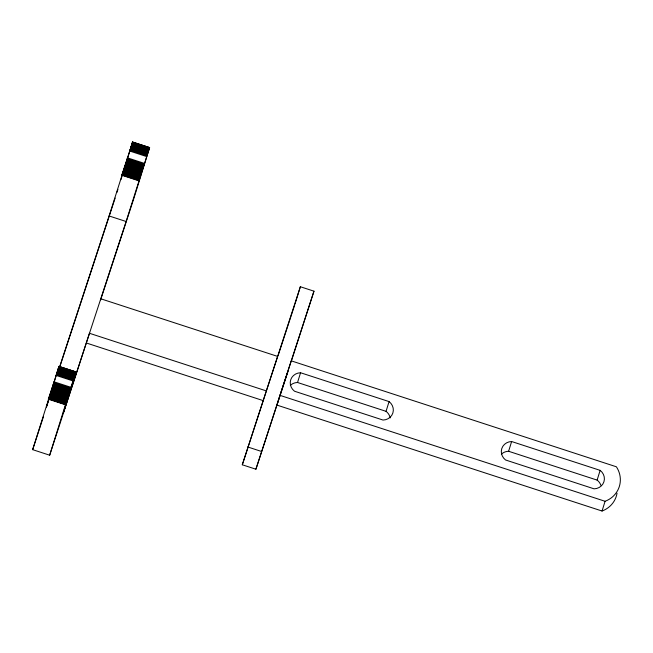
<?xml version="1.0" encoding="UTF-8"?>
<svg xmlns="http://www.w3.org/2000/svg" width="653" height="653" viewBox="0 0 653 653"><rect width="100%" height="100%" fill="white"/><g stroke="black" fill="none" stroke-linecap="round" stroke-linejoin="round"><path stroke-width="0.98" d="M124.241 168.98L132.592 141.97L109.108 215.963L59.839 366.202M100.611 299.874L133.751 198.798L149.61 147.554L132.575 141.995M49.775 396.24L59.015 366.341L32.65 449.656L49.669 455.206L89.477 333.283L266.342 390.91L277.656 356.416L100.782 298.788M149.61 147.513L126.127 221.506L63.194 413.431L76.034 371.892L58.999 366.374M46.469 406.909L48.575 400.126M117.034 192.284L117.932 189.37M120.936 179.657L123.646 170.923M49.669 455.206L70.336 389.098L53.317 383.548M287.94 371.565L255.911 469.213L242.296 464.781L300.356 286.732L313.971 291.173L291.352 361.142M242.296 464.781L266.065 391.8M295.14 303.58L300.356 286.732M255.911 469.213L313.971 291.173M602.05 511.03L605.07 501.284A25.214 23.753 17.2 0 0 616.383 466.789L291.271 360.856L279.957 395.351L276.937 405.097L602.05 511.03A25.214 23.753 17.2 0 0 617.036 493.219M290.316 385.409A11.011 10.375 17.2 0 1 297.539 382.495L300.56 372.749L389.066 401.587A11.011 10.375 17.2 0 1 392.853 413.039A11.011 10.375 17.2 0 1 383.009 420.059L294.503 391.22A11.011 10.375 17.2 0 1 290.724 379.76A11.011 10.375 17.2 0 1 300.56 372.749M390.159 417.936A11.011 10.375 17.2 0 0 386.054 411.341L389.066 401.587M501.382 454.178A11.011 10.375 17.2 0 1 508.605 451.272L511.625 441.526L600.131 470.364A11.011 10.375 17.2 0 1 603.919 481.816A11.011 10.375 17.2 0 1 594.075 488.836L505.569 459.99A11.011 10.375 17.2 0 1 501.79 448.538A11.011 10.375 17.2 0 1 511.625 441.526M600.874 485.334A11.011 10.375 17.2 0 0 597.12 480.11L600.131 470.364M46.485 406.909L48.714 400.126M56.974 374.928L58.566 370.08M32.65 449.656L43.433 416.777M59.921 366.496L69.43 337.487M69.749 336.524L115.157 198.063M76.034 371.892L70.63 388.2L53.611 382.65M278.056 355.738L294.846 304.518M132.543 142.093L149.586 147.643M132.486 142.248L149.537 147.807M132.412 142.46L149.431 148.011M132.314 142.746L149.333 148.288M132.2 143.089L149.219 148.631M132.061 143.489L149.08 149.031M131.906 143.938L148.933 149.488M131.743 144.444L148.762 149.986M131.555 145.007L148.574 150.549M131.351 145.611L148.37 151.153M131.131 146.264L148.158 151.806M130.902 146.966L147.921 152.508M130.657 147.709L147.676 153.259M130.404 148.476L147.423 154.026M130.135 149.3L147.154 154.843M129.857 150.133L146.884 155.675M129.572 150.998L146.599 156.549M127.335 157.822L144.362 163.364M127.049 158.703L144.068 164.246M126.755 159.61L143.774 165.152M126.453 160.516L143.48 166.066M126.151 161.454L143.17 166.997M125.849 162.377L142.868 167.919M125.547 163.299L142.566 168.849M125.245 164.23L142.264 169.78M124.952 165.144L141.97 170.694M124.658 166.05L141.677 171.6M124.364 166.939L141.391 172.482M124.086 167.805L141.105 173.355M123.817 168.645L140.836 174.188M123.556 169.453L140.575 175.004M123.303 170.229L140.322 175.779M123.066 170.972L140.085 176.522M122.837 171.682L139.856 177.232M122.625 172.335L139.652 177.885M122.429 172.947L139.456 178.498M122.25 173.518L139.277 179.061M122.095 174.024L139.113 179.575M121.948 174.49L138.967 180.04M121.817 174.882L138.844 180.432M121.711 175.233L138.738 180.775M109.108 215.963L126.127 221.506M297.539 382.495L386.054 411.341M508.605 451.272L597.12 480.11M279.957 395.351L605.07 501.284M86.457 343.029L263.322 400.664M58.966 366.472L76.001 372.022M58.909 366.627L75.952 372.186M58.835 366.839L75.854 372.39M58.737 367.125L75.756 372.675M58.615 367.468L75.642 373.01M58.484 367.859L75.503 373.41M58.329 368.316L75.348 373.867M58.158 368.823L75.185 374.365M57.978 369.378L74.997 374.928M57.774 369.99L74.793 375.54M57.554 370.643L74.581 376.193M57.325 371.345L74.344 376.887M57.08 372.088L74.099 377.638M56.827 372.863L73.846 378.405M56.558 373.671L73.577 379.222M56.28 374.512L73.299 380.062M55.995 375.377L73.022 380.919M53.905 381.768L70.924 387.311L69.732 390.943L52.713 385.401M247.805 446.995L261.42 451.427M53.015 384.478L70.034 390.021M52.411 386.331L69.43 391.882M52.109 387.262L69.128 392.804M51.807 388.184L68.826 393.735M51.514 389.09L68.532 394.641M51.22 390.004L68.239 395.547M50.934 390.886L67.953 396.428M50.648 391.751L67.675 397.293M50.379 392.592L67.398 398.142M50.118 393.408L67.137 398.959M49.865 394.192L66.884 399.734M49.628 394.934L66.647 400.477M49.399 395.628L66.426 401.171M49.187 396.289L66.214 401.832M48.991 396.902L66.018 402.444M48.82 397.465L65.839 403.007M48.657 397.979L65.675 403.521M48.51 398.436L65.529 403.987M48.379 398.836L65.406 404.387M48.273 399.179L65.3 404.721"/></g></svg>
